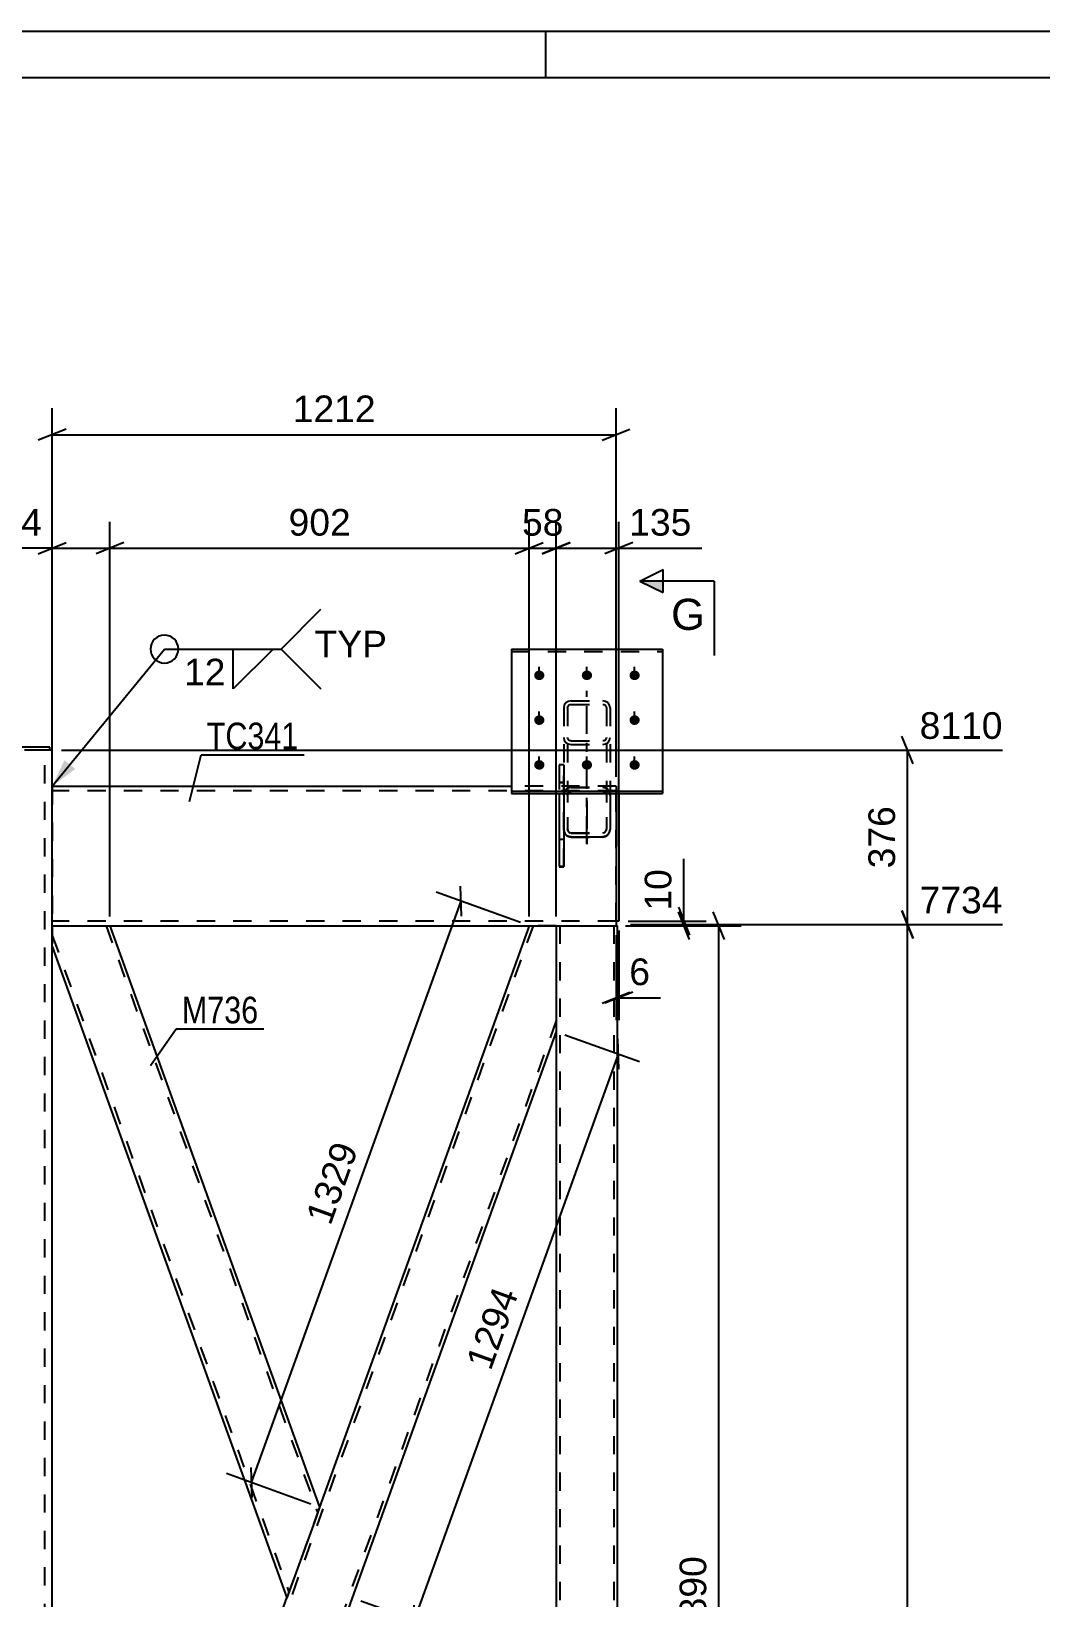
# Model space of a CAD drawing. Header units: millimetres. Extents: x -358 to 483, y -215 to 379.
# Drawn here: x -202.6 to -94, y 210.5 to 379 of the extents above; entities that cross this region are included whole.
import ezdxf

# ---------------------------------------------------------------- set-up
doc = ezdxf.new("R2010")
doc.units = ezdxf.units.MM
doc.linetypes.add('DXK_LINE_DOT2', pattern=[3.9198, 1.9599, -1.9599])
doc.linetypes.add('DXK_LINE_DOT3', pattern=[5.9187, 2.979, -0.9799, 0.9799, -0.9799])
doc.styles.add('Arial', font='ARIAL.TTF', dxfattribs={"height": 0.2})
doc.styles.add('Arial Narrow', font='ARIALN.TTF', dxfattribs={"height": 0.2})

# ---------------------------------------------------------------- blocks, each defined once
blk = doc.blocks.new('Unknown-284934251-1133')
at = {"color": 5, "linetype": 'Continuous'}
for p, q in [((482.75, 378.96), (-358.25, 378.96)), ((-147.25, 373.96), (-147.25, 378.96)), ((477.75, 373.96), (-353.25, 373.96))]:
    blk.add_line(p, q, dxfattribs=at)
blk = doc.blocks.new('Part-284934251-2217 - 2077')
at = {"color": 2, "linetype": 'Continuous'}
for p, q in [((-201.11, 301.69), (-203.32, 301.69)), ((-200.32, 301.69), (-200.57, 301.69)), ((-200.32, 62.9), (-200.32, 301.69))]:
    blk.add_line(p, q, dxfattribs=at)
at = {"color": 7, "linetype": 'DXK_LINE_DOT2'}
for p, q in [((-201.12, 62.9), (-201.12, 301.69)), ((-200.57, 301.69), (-201.11, 301.69))]:
    blk.add_line(p, q, dxfattribs=at)
blk = doc.blocks.new('Part-284934251-2083 - 2077')
at = {"color": 7, "linetype": 'DXK_LINE_DOT2'}
for p, q in [((-145.32, 298.02), (-145.32, 293.19)), ((-145.26, 297.13), (-145.32, 296.8)), ((-144.92, 298.02), (-144.92, 293.19)), ((-144.92, 296.8), (-144.89, 296.97)), ((-144.52, 297.66), (-144.83, 297.59)), ((-144.67, 297.2), (-144.52, 297.23)), ((-144.52, 297.66), (-141.12, 297.66)), ((-141.12, 297.23), (-144.52, 297.23)), ((-140.81, 297.59), (-141.12, 297.66)), ((-141.12, 297.23), (-140.97, 297.2)), ((-140.75, 296.97), (-140.72, 296.8)), ((-140.72, 298.02), (-140.72, 293.19)), ((-140.32, 296.8), (-140.38, 297.13)), ((-140.32, 298.02), (-140.32, 293.19)), ((-145.32, 293.19), (-145.26, 292.86)), ((-144.89, 293.02), (-144.92, 293.19)), ((-140.72, 293.19), (-140.75, 293.02)), ((-140.38, 292.86), (-140.32, 293.19)), ((-144.83, 292.4), (-144.52, 292.33)), ((-144.52, 292.76), (-144.67, 292.79)), ((-144.52, 292.76), (-141.12, 292.76)), ((-144.52, 292.33), (-141.12, 292.33)), ((-140.97, 292.79), (-141.12, 292.76)), ((-141.12, 292.33), (-140.81, 292.4))]:
    blk.add_line(p, q, dxfattribs=at)
at = {"color": 7, "linetype": 'DXK_LINE_DOT3'}
blk.add_line((-142.82, 296.21), (-142.82, 291.57), dxfattribs=at)
at = {"color": 7, "linetype": 'DXK_LINE_DOT2'}
for centre, radius, start, end in [((-144.49, 296.84), 0.827, 114.32, 159.2418), ((-144.5, 296.82), 0.414, 114.32, 159.2418), ((-141.14, 296.82), 0.414, 20.7582, 65.68), ((-141.15, 296.84), 0.827, 20.7582, 65.68), ((-144.49, 293.15), 0.827, 200.7582, 245.68), ((-144.5, 293.17), 0.414, 200.7582, 245.68), ((-141.14, 293.17), 0.414, 294.32, 339.2418), ((-141.15, 293.15), 0.827, 294.32, 339.2418)]:
    blk.add_arc(centre, radius, start, end, dxfattribs=at)
blk = doc.blocks.new('Part-284934251-2213 - 2077')
at = {"color": 7, "linetype": 'DXK_LINE_DOT2'}
for p, q in [((-139.69, 283.3), (-139.69, 297.3)), ((-139.69, 297.3), (-139.39, 297.3)), ((-139.39, 297.3), (-139.39, 297))]:
    blk.add_line(p, q, dxfattribs=at)
at = {"color": 2, "linetype": 'Continuous'}
for p, q in [((-139.39, 297), (-139.39, 283.3)), ((-139.39, 283.3), (-139.69, 283.3))]:
    blk.add_line(p, q, dxfattribs=at)
blk = doc.blocks.new('Part-284934251-2124 - 2077')
at = {"color": 7, "linetype": 'DXK_LINE_DOT2'}
for p, q in [((-200.27, 282.8), (-200.32, 282.8)), ((-200.32, 282.8), (-194.11, 282.8)), ((-200.32, 282.8), (-200.32, 280.57)), ((-200.32, 281.75), (-174.86, 211.14)), ((-194.53, 282.8), (-171.78, 219.69)), ((-171.6, 220.19), (-171.99, 219.1)), ((-174.86, 211.14), (-174.85, 211.18))]:
    blk.add_line(p, q, dxfattribs=at)
at = {"color": 2, "linetype": 'Continuous'}
for p, q in [((-194.11, 282.8), (-171.57, 220.28)), ((-200.32, 280.57), (-175.08, 210.55)), ((-171.99, 219.1), (-175.08, 210.55)), ((-171.57, 220.28), (-171.99, 219.1))]:
    blk.add_line(p, q, dxfattribs=at)
blk = doc.blocks.new('Part-284934251-2156 - 2077')
at = {"color": 7, "linetype": 'DXK_LINE_DOT2'}
for p, q in [((-148.61, 282.8), (-200.32, 139.35)), ((-146.12, 282.8), (-149.03, 282.8)), ((-146.12, 272.59), (-194.53, 138.3)), ((-171.57, 220.28), (-175.08, 210.55)), ((-168.06, 210.55), (-171.57, 200.82)), ((-200.32, 138.3), (-200.32, 140.53)), ((-200.27, 138.3), (-200.32, 138.3)), ((-200.32, 138.3), (-194.11, 138.3))]:
    blk.add_line(p, q, dxfattribs=at)
at = {"color": 2, "linetype": 'Continuous'}
for p, q in [((-149.03, 282.8), (-171.57, 220.28)), ((-146.12, 282.8), (-146.12, 271.41)), ((-146.12, 271.41), (-168.06, 210.55)), ((-200.32, 140.53), (-175.08, 210.55)), ((-171.57, 200.82), (-194.11, 138.3))]:
    blk.add_line(p, q, dxfattribs=at)
blk = doc.blocks.new('Part-284934251-2171 - 2077')
at = {"color": 7, "linetype": 'DXK_LINE_DOT2'}
for p, q in [((-146.12, 282.8), (-146.12, 271.41)), ((-146.12, 282.8), (-139.52, 282.8)), ((-145.72, 282.8), (-145.72, 138.3)), ((-139.92, 282.8), (-139.92, 138.3)), ((-146.12, 149.68), (-146.12, 138.3)), ((-139.52, 141.94), (-139.52, 138.3)), ((-139.52, 138.3), (-146.12, 138.3))]:
    blk.add_line(p, q, dxfattribs=at)
at = {"color": 2, "linetype": 'Continuous'}
for p, q in [((-139.52, 282.8), (-139.69, 282.8)), ((-139.52, 141.94), (-139.52, 282.8)), ((-146.12, 271.41), (-146.12, 149.68))]:
    blk.add_line(p, q, dxfattribs=at)
blk = doc.blocks.new('Part-284934251-2238 - 2077')
at = {"color": 2, "linetype": 'Continuous'}
for p, q in [((-200.32, 297.8), (-150.94, 297.8)), ((-139.69, 297), (-139.69, 282.8)), ((-200.32, 282.8), (-139.69, 282.8))]:
    blk.add_line(p, q, dxfattribs=at)
at = {"color": 7, "linetype": 'DXK_LINE_DOT2'}
for p, q in [((-200.32, 297.8), (-200.32, 282.8)), ((-139.69, 297.3), (-200.32, 297.3)), ((-139.69, 297.8), (-150.94, 297.8)), ((-139.69, 297.8), (-139.69, 297)), ((-139.69, 283.3), (-200.32, 283.3)), ((-139.69, 283.3), (-139.69, 283.34))]:
    blk.add_line(p, q, dxfattribs=at)
blk = doc.blocks.new('Part-284934251-2174 - 2077')
at = {"color": 7, "linetype": 'DXK_LINE_DOT2'}
for p, q in [((-145.26, 306.52), (-145.32, 306.23)), ((-145.09, 306.76), (-145.26, 306.52)), ((-144.83, 306.92), (-145.09, 306.76)), ((-144.52, 306.98), (-144.83, 306.92)), ((-144.8, 306.49), (-144.67, 306.58)), ((-144.67, 306.58), (-144.52, 306.6)), ((-144.52, 306.98), (-141.12, 306.98)), ((-144.52, 306.6), (-141.12, 306.6)), ((-140.81, 306.92), (-141.12, 306.98)), ((-141.12, 306.6), (-140.97, 306.58)), ((-140.97, 306.58), (-140.84, 306.49)), ((-140.55, 306.76), (-140.81, 306.92)), ((-140.38, 306.52), (-140.55, 306.76)), ((-140.32, 306.23), (-140.38, 306.52)), ((-145.32, 306.23), (-145.32, 297)), ((-144.92, 306.23), (-144.89, 306.37)), ((-144.92, 306.23), (-144.92, 293.21)), ((-144.89, 306.37), (-144.8, 306.49)), ((-140.84, 306.49), (-140.75, 306.37)), ((-140.75, 306.37), (-140.72, 306.23)), ((-140.72, 306.23), (-140.72, 293.21)), ((-140.32, 306.23), (-140.32, 297)), ((-145.32, 303.03), (-145.26, 302.75)), ((-145.26, 302.75), (-145.09, 302.5)), ((-145.09, 302.5), (-144.83, 302.34)), ((-144.89, 302.89), (-144.92, 303.03)), ((-144.8, 302.77), (-144.89, 302.89)), ((-144.83, 302.34), (-144.52, 302.28)), ((-144.67, 302.69), (-144.8, 302.77)), ((-144.52, 302.66), (-144.67, 302.69)), ((-144.52, 302.66), (-141.12, 302.66)), ((-144.52, 302.28), (-141.12, 302.28)), ((-140.97, 302.69), (-141.12, 302.66)), ((-141.12, 302.28), (-140.81, 302.34)), ((-140.84, 302.77), (-140.97, 302.69)), ((-140.75, 302.89), (-140.84, 302.77)), ((-140.81, 302.34), (-140.55, 302.5)), ((-140.72, 303.03), (-140.75, 302.89)), ((-140.55, 302.5), (-140.38, 302.75)), ((-140.38, 302.75), (-140.32, 303.03)), ((-145.32, 296.83), (-145.26, 297.16)), ((-144.89, 297), (-144.92, 296.83)), ((-144.83, 297.62), (-144.52, 297.68)), ((-144.52, 297.26), (-144.67, 297.23)), ((-144.52, 297.68), (-141.12, 297.68)), ((-144.52, 297.26), (-141.12, 297.26)), ((-141.12, 297.68), (-140.81, 297.62)), ((-140.97, 297.23), (-141.12, 297.26)), ((-140.72, 296.83), (-140.75, 297)), ((-140.38, 297.16), (-140.32, 296.83)), ((-145.32, 295.69), (-145.32, 293.21)), ((-144.92, 293.21), (-144.89, 293.05)), ((-140.75, 293.05), (-140.72, 293.21)), ((-144.67, 292.82), (-144.52, 292.79)), ((-144.52, 292.79), (-141.12, 292.79)), ((-141.12, 292.79), (-140.97, 292.82))]:
    blk.add_line(p, q, dxfattribs=at)
at = {"color": 7, "linetype": 'DXK_LINE_DOT3'}
blk.add_line((-142.82, 291.6), (-142.82, 308.05), dxfattribs=at)
at = {"color": 2, "linetype": 'Continuous'}
for p, q in [((-145.32, 297), (-145.32, 295.69)), ((-140.32, 297), (-140.32, 293.21)), ((-145.26, 292.89), (-145.32, 293.21)), ((-140.32, 293.21), (-140.38, 292.89)), ((-144.52, 292.36), (-144.83, 292.43)), ((-144.52, 292.36), (-141.12, 292.36)), ((-140.81, 292.43), (-141.12, 292.36))]:
    blk.add_line(p, q, dxfattribs=at)
at = {"color": 7, "linetype": 'DXK_LINE_DOT2'}
for centre, radius, start, end in [((-144.49, 296.87), 0.827, 114.32, 159.2417), ((-144.5, 296.85), 0.414, 114.32, 159.2417), ((-141.14, 296.85), 0.414, 20.7583, 65.68), ((-141.15, 296.87), 0.827, 20.7583, 65.68), ((-144.5, 293.2), 0.414, 200.7583, 245.68), ((-141.14, 293.2), 0.414, 294.32, 339.2417)]:
    blk.add_arc(centre, radius, start, end, dxfattribs=at)
at = {"color": 2, "linetype": 'Continuous'}
for centre, start, end in [((-144.49, 293.18), 200.7583, 245.68), ((-141.15, 293.18), 294.32, 339.2417)]:
    blk.add_arc(centre, 0.827, start, end, dxfattribs=at)
blk = doc.blocks.new('Bolt-284934251-2180 - 2077')
at = {"linetype": 'Continuous'}
for points in [[(-147.94, 309.2), (-148.06, 309.22), (-148.17, 309.25), (-148.27, 309.3), (-148.35, 309.37), (-148.42, 309.46), (-148.47, 309.56), (-148.49, 309.67), (-148.49, 309.77), (-148.47, 309.88), (-148.42, 309.98), (-148.35, 310.07), (-148.27, 310.14), (-148.17, 310.19), (-148.06, 310.23), (-147.94, 310.24), (-147.83, 310.23), (-147.72, 310.19), (-147.62, 310.14), (-147.54, 310.07), (-147.47, 309.98), (-147.42, 309.88), (-147.4, 309.77), (-147.4, 309.67), (-147.42, 309.56), (-147.47, 309.46), (-147.54, 309.37), (-147.62, 309.3), (-147.72, 309.25), (-147.83, 309.22)], [(-142.82, 309.2), (-142.93, 309.22), (-143.04, 309.25), (-143.14, 309.3), (-143.23, 309.37), (-143.3, 309.46), (-143.34, 309.56), (-143.37, 309.67), (-143.37, 309.77), (-143.34, 309.88), (-143.3, 309.98), (-143.23, 310.07), (-143.14, 310.14), (-143.04, 310.19), (-142.93, 310.23), (-142.82, 310.24), (-142.71, 310.23), (-142.6, 310.19), (-142.5, 310.14), (-142.41, 310.07), (-142.34, 309.98), (-142.3, 309.88), (-142.27, 309.77), (-142.27, 309.67), (-142.3, 309.56), (-142.34, 309.46), (-142.41, 309.37), (-142.5, 309.3), (-142.6, 309.25), (-142.71, 309.22)], [(-137.69, 309.2), (-137.81, 309.22), (-137.92, 309.25), (-138.02, 309.3), (-138.1, 309.37), (-138.17, 309.46), (-138.22, 309.56), (-138.24, 309.67), (-138.24, 309.77), (-138.22, 309.88), (-138.17, 309.98), (-138.1, 310.07), (-138.02, 310.14), (-137.92, 310.19), (-137.81, 310.23), (-137.69, 310.24), (-137.58, 310.23), (-137.47, 310.19), (-137.37, 310.14), (-137.29, 310.07), (-137.22, 309.98), (-137.17, 309.88), (-137.15, 309.77), (-137.15, 309.67), (-137.17, 309.56), (-137.22, 309.46), (-137.29, 309.37), (-137.37, 309.3), (-137.47, 309.25), (-137.58, 309.22)], [(-147.94, 304.39), (-148.06, 304.4), (-148.17, 304.43), (-148.27, 304.49), (-148.35, 304.56), (-148.42, 304.65), (-148.47, 304.75), (-148.49, 304.85), (-148.49, 304.96), (-148.47, 305.06), (-148.42, 305.16), (-148.35, 305.25), (-148.27, 305.32), (-148.17, 305.38), (-148.06, 305.41), (-147.94, 305.42), (-147.83, 305.41), (-147.72, 305.38), (-147.62, 305.32), (-147.54, 305.25), (-147.47, 305.16), (-147.42, 305.06), (-147.4, 304.96), (-147.4, 304.85), (-147.42, 304.75), (-147.47, 304.65), (-147.54, 304.56), (-147.62, 304.49), (-147.72, 304.43), (-147.83, 304.4)], [(-137.69, 304.39), (-137.81, 304.4), (-137.92, 304.43), (-138.02, 304.49), (-138.1, 304.56), (-138.17, 304.65), (-138.22, 304.75), (-138.24, 304.85), (-138.24, 304.96), (-138.22, 305.06), (-138.17, 305.16), (-138.1, 305.25), (-138.02, 305.32), (-137.92, 305.38), (-137.81, 305.41), (-137.69, 305.42), (-137.58, 305.41), (-137.47, 305.38), (-137.37, 305.32), (-137.29, 305.25), (-137.22, 305.16), (-137.17, 305.06), (-137.15, 304.96), (-137.15, 304.85), (-137.17, 304.75), (-137.22, 304.65), (-137.29, 304.56), (-137.37, 304.49), (-137.47, 304.43), (-137.58, 304.4)], [(-147.94, 299.57), (-148.06, 299.58), (-148.17, 299.62), (-148.27, 299.67), (-148.35, 299.74), (-148.42, 299.83), (-148.47, 299.93), (-148.49, 300.03), (-148.49, 300.14), (-148.47, 300.25), (-148.42, 300.35), (-148.35, 300.43), (-148.27, 300.51), (-148.17, 300.56), (-148.06, 300.59), (-147.94, 300.61), (-147.83, 300.59), (-147.72, 300.56), (-147.62, 300.51), (-147.54, 300.43), (-147.47, 300.35), (-147.42, 300.25), (-147.4, 300.14), (-147.4, 300.03), (-147.42, 299.93), (-147.47, 299.83), (-147.54, 299.74), (-147.62, 299.67), (-147.72, 299.62), (-147.83, 299.58)], [(-142.82, 299.57), (-142.93, 299.58), (-143.04, 299.62), (-143.14, 299.67), (-143.23, 299.74), (-143.3, 299.83), (-143.34, 299.93), (-143.37, 300.03), (-143.37, 300.14), (-143.34, 300.25), (-143.3, 300.35), (-143.23, 300.43), (-143.14, 300.51), (-143.04, 300.56), (-142.93, 300.59), (-142.82, 300.61), (-142.71, 300.59), (-142.6, 300.56), (-142.5, 300.51), (-142.41, 300.43), (-142.34, 300.35), (-142.3, 300.25), (-142.27, 300.14), (-142.27, 300.03), (-142.3, 299.93), (-142.34, 299.83), (-142.41, 299.74), (-142.5, 299.67), (-142.6, 299.62), (-142.71, 299.58)], [(-137.69, 299.57), (-137.81, 299.58), (-137.92, 299.62), (-138.02, 299.67), (-138.1, 299.74), (-138.17, 299.83), (-138.22, 299.93), (-138.24, 300.03), (-138.24, 300.14), (-138.22, 300.25), (-138.17, 300.35), (-138.1, 300.43), (-138.02, 300.51), (-137.92, 300.56), (-137.81, 300.59), (-137.69, 300.61), (-137.58, 300.59), (-137.47, 300.56), (-137.37, 300.51), (-137.29, 300.43), (-137.22, 300.35), (-137.17, 300.25), (-137.15, 300.14), (-137.15, 300.03), (-137.17, 299.93), (-137.22, 299.83), (-137.29, 299.74), (-137.37, 299.67), (-137.47, 299.62), (-137.58, 299.58)]]:
    blk.add_hatch(color=1, dxfattribs=at).paths.add_polyline_path(points)
at = {"color": 1, "linetype": 'Continuous'}
for p, q in [((-147.94, 309.22), (-147.94, 310.64)), ((-142.82, 309.22), (-142.82, 310.64)), ((-137.69, 309.22), (-137.69, 310.64)), ((-147.94, 304.41), (-147.94, 305.83)), ((-137.69, 304.41), (-137.69, 305.83)), ((-147.94, 299.59), (-147.94, 301.01)), ((-142.82, 299.59), (-142.82, 301.01)), ((-137.69, 299.59), (-137.69, 301.01))]:
    blk.add_line(p, q, dxfattribs=at)
blk = doc.blocks.new('Part-284934251-2276 - 2077')
at = {"color": 2, "linetype": 'Continuous'}
for p, q in [((-225.07, 301.99), (-225.07, 301.69)), ((-225.07, 301.99), (-222.32, 301.99)), ((-225.07, 301.69), (-224.52, 301.69)), ((-200.57, 301.99), (-203.32, 301.99)), ((-200.57, 301.69), (-201.11, 301.69)), ((-200.57, 301.69), (-200.57, 301.99))]:
    blk.add_line(p, q, dxfattribs=at)
at = {"color": 7, "linetype": 'DXK_LINE_DOT2'}
for p, q in [((-201.11, 301.69), (-224.52, 301.69)), ((-222.32, 301.99), (-209.13, 301.99)), ((-203.32, 301.99), (-209.13, 301.99))]:
    blk.add_line(p, q, dxfattribs=at)
blk = doc.blocks.new('Part-284934251-2292 - 2077')
at = {"color": 7, "linetype": 'DXK_LINE_DOT2'}
for p, q in [((-145.82, 299.4), (-145.82, 289.14)), ((-145.82, 298.19), (-145.32, 298.19)), ((-145.32, 289.14), (-145.32, 299.4)), ((-145.82, 289.14), (-145.32, 289.14))]:
    blk.add_line(p, q, dxfattribs=at)
blk = doc.blocks.new('Part-284934251-2313 - 2077')
at = {"color": 7, "linetype": 'DXK_LINE_DOT2'}
for p, q in [((-145.32, 300.1), (-145.82, 300.1)), ((-145.82, 300.1), (-145.82, 297)), ((-145.32, 300.1), (-145.32, 295.69)), ((-145.82, 298.22), (-145.32, 298.22))]:
    blk.add_line(p, q, dxfattribs=at)
at = {"color": 2, "linetype": 'Continuous'}
for p, q in [((-145.82, 297), (-145.82, 289.17)), ((-145.32, 295.69), (-145.32, 289.17)), ((-145.82, 292.11), (-145.32, 292.11)), ((-145.32, 289.17), (-145.82, 289.17))]:
    blk.add_line(p, q, dxfattribs=at)
blk = doc.blocks.new('Part-284934251-2347 - 2077')
at = {"color": 2, "linetype": 'Continuous'}
for p, q in [((-150.94, 312.54), (-134.69, 312.54)), ((-150.94, 312.54), (-150.94, 297)), ((-134.69, 312.54), (-134.69, 297)), ((-150.94, 297.27), (-134.69, 297.27)), ((-150.94, 297), (-134.69, 297))]:
    blk.add_line(p, q, dxfattribs=at)
at = {"color": 7, "linetype": 'DXK_LINE_DOT2'}
blk.add_line((-150.94, 312.27), (-134.69, 312.27), dxfattribs=at)
blk = doc.blocks.new('StraightDimension-284934251-8990 - 2077')
at = {"color": 7, "linetype": 'Continuous'}
for p, q in [((-149.03, 283.8), (-149.03, 326.24)), ((-146.12, 283.8), (-146.12, 326.24)), ((-150.53, 322.79), (-147.53, 323.99)), ((-149.03, 323.39), (-146.12, 323.39)), ((-144.62, 323.99), (-147.62, 322.79))]:
    blk.add_line(p, q, dxfattribs=at)
at = {"color": 0}
blk.add_wipeout([(-144.75, 324.14), (-144.75, 328.34), (-150.4, 328.34), (-150.4, 324.14)], dxfattribs=at)
at = {"color": 3, "style": 'Arial'}
blk.add_text('58', height=2.865, dxfattribs=at).set_placement((-149.8, 324.74))
blk = doc.blocks.new('StraightDimension-284934251-2414 - 2077')
at = {"color": 7, "linetype": 'Continuous'}
for p, q in [((-132.99, 284.8), (-131.79, 281.8)), ((-138.39, 283.3), (-129.99, 283.3)), ((-131.79, 281.3), (-132.99, 284.3)), ((-132.39, 282.8), (-132.39, 283.3)), ((-138.69, 282.8), (-129.99, 282.8))]:
    blk.add_line(p, q, dxfattribs=at)
at = {"color": 0}
blk.add_wipeout([(-133.14, 289.47), (-137.34, 289.47), (-137.34, 283.82), (-133.14, 283.82)], dxfattribs=at)
at = {"color": 7, "linetype": 'Continuous'}
blk.add_line((-132.39, 283.3), (-132.39, 290), dxfattribs=at)
blk.add_line((-132.39, 283.3), (-132.39, 290), dxfattribs=at)
at = {"color": 3, "style": 'Arial'}
blk.add_text('10', height=2.865, rotation=90.0002, dxfattribs=at).set_placement((-133.74, 284.42))
blk = doc.blocks.new('StraightDimension-284934251-2392 - 2077')
at = {"color": 7, "linetype": 'Continuous'}
for p, q in [((-128.04, 281.3), (-129.24, 284.3)), ((-138.69, 282.8), (-126.24, 282.8)), ((-128.64, 138.3), (-128.64, 282.8)), ((-129.24, 139.8), (-128.04, 136.8)), ((-138.52, 138.3), (-126.24, 138.3))]:
    blk.add_line(p, q, dxfattribs=at)
at = {"color": 0}
blk.add_wipeout([(-129.39, 215.6), (-133.59, 215.6), (-133.59, 205.5), (-129.39, 205.5)], dxfattribs=at)
at = {"color": 3, "style": 'Arial'}
blk.add_text('2890', height=2.865, rotation=90.0002, dxfattribs=at).set_placement((-129.99, 206.1))
blk = doc.blocks.new('StraightDimension-284934251-2403 - 2077')
at = {"color": 7, "linetype": 'Continuous'}
for p, q in [((-200.32, 302.69), (-200.32, 338.44)), ((-139.69, 298.8), (-139.69, 338.44)), ((-198.82, 336.19), (-201.82, 334.99)), ((-200.32, 335.59), (-139.69, 335.59)), ((-141.19, 334.99), (-138.19, 336.19))]:
    blk.add_line(p, q, dxfattribs=at)
at = {"color": 0}
blk.add_wipeout([(-164.96, 336.34), (-164.96, 340.54), (-175.05, 340.54), (-175.05, 336.34)], dxfattribs=at)
at = {"color": 3, "style": 'Arial'}
blk.add_text('1212', height=2.865, dxfattribs=at).set_placement((-174.45, 336.94))
blk = doc.blocks.new('StraightDimension-284934251-2425 - 2077')
at = {"color": 7, "linetype": 'Continuous'}
for p, q in [((-139.69, 281.8), (-139.69, 272.66)), ((-139.39, 282.3), (-139.39, 272.66)), ((-141.19, 274.46), (-138.19, 275.66)), ((-137.89, 275.66), (-140.89, 274.46)), ((-139.69, 275.06), (-139.39, 275.06))]:
    blk.add_line(p, q, dxfattribs=at)
at = {"color": 0}
blk.add_wipeout([(-135.45, 275.81), (-135.45, 280.01), (-138.87, 280.01), (-138.87, 275.81)], dxfattribs=at)
at = {"color": 7, "linetype": 'Continuous'}
blk.add_line((-139.39, 275.06), (-134.92, 275.06), dxfattribs=at)
blk.add_line((-139.39, 275.06), (-134.92, 275.06), dxfattribs=at)
at = {"color": 3, "style": 'Arial'}
blk.add_text('6', height=2.87, dxfattribs=at).set_placement((-138.27, 276.41))
blk = doc.blocks.new('StraightDimension-284934251-2625 - 2077')
at = {"color": 7, "linetype": 'Continuous'}
for p, q in [((-145.18, 271.08), (-137.18, 268.19)), ((-139.38, 267.39), (-139.49, 270.62)), ((-161.38, 208.14), (-139.44, 269)), ((-167.12, 210.21), (-159.12, 207.33)), ((-161.43, 209.75), (-161.32, 206.53))]:
    blk.add_line(p, q, dxfattribs=at)
at = {"color": 0}
blk.add_wipeout([(-149.4, 243.57), (-153.35, 245), (-156.77, 235.5), (-152.82, 234.08)], dxfattribs=at)
at = {"color": 3, "style": 'Arial'}
blk.add_text('1294', height=2.865, rotation=70.1759, dxfattribs=at).set_placement((-153.18, 234.85))
blk = doc.blocks.new('StraightDimension-284934251-2699 - 2077')
at = {"color": 7, "linetype": 'Continuous'}
for p, q in [((-149.97, 283.14), (-159.04, 286.41)), ((-156.31, 283.83), (-156.42, 287.06)), ((-178.9, 222.92), (-156.36, 285.44)), ((-178.96, 224.54), (-178.85, 221.31)), ((-172.51, 220.62), (-181.58, 223.89))]:
    blk.add_line(p, q, dxfattribs=at)
at = {"color": 0}
blk.add_wipeout([(-166.63, 259.19), (-170.58, 260.61), (-174, 251.11), (-170.05, 249.69)], dxfattribs=at)
at = {"color": 3, "style": 'Arial'}
blk.add_text('1329', height=2.865, rotation=70.1759, dxfattribs=at).set_placement((-170.41, 250.46))
blk = doc.blocks.new('StraightDimension-284934251-8989 - 2077')
at = {"color": 7, "linetype": 'Continuous'}
for p, q in [((-146.12, 283.8), (-146.12, 326.24)), ((-139.39, 291.3), (-139.39, 326.24)), ((-147.62, 322.79), (-144.62, 323.99)), ((-146.12, 323.39), (-139.39, 323.39)), ((-137.89, 323.99), (-140.89, 322.79))]:
    blk.add_line(p, q, dxfattribs=at)
at = {"color": 0}
blk.add_wipeout([(-131, 324.14), (-131, 328.34), (-138.87, 328.34), (-138.87, 324.14)], dxfattribs=at)
at = {"color": 7, "linetype": 'Continuous'}
blk.add_line((-139.39, 323.39), (-130.47, 323.39), dxfattribs=at)
blk.add_line((-139.39, 323.39), (-130.47, 323.39), dxfattribs=at)
at = {"color": 3, "style": 'Arial'}
blk.add_text('135', height=2.865, dxfattribs=at).set_placement((-138.27, 324.74))
blk = doc.blocks.new('StraightDimension-284934251-8991 - 2077')
at = {"color": 7, "linetype": 'Continuous'}
for p, q in [((-194.11, 283.8), (-194.11, 326.24)), ((-149.03, 283.8), (-149.03, 326.24)), ((-192.61, 323.99), (-195.61, 322.79)), ((-194.11, 323.39), (-149.03, 323.39)), ((-150.53, 322.79), (-147.53, 323.99))]:
    blk.add_line(p, q, dxfattribs=at)
at = {"color": 0}
blk.add_wipeout([(-167.63, 324.14), (-167.63, 328.34), (-175.5, 328.34), (-175.5, 324.14)], dxfattribs=at)
at = {"color": 3, "style": 'Arial'}
blk.add_text('902', height=2.865, dxfattribs=at).set_placement((-174.9, 324.74))
blk = doc.blocks.new('StraightDimension-284934251-8992 - 2077')
at = {"color": 7, "linetype": 'Continuous'}
for p, q in [((-200.32, 301.03), (-200.32, 326.24)), ((-194.11, 283.8), (-194.11, 326.24)), ((-201.82, 322.79), (-198.82, 323.99)), ((-200.32, 323.39), (-194.11, 323.39)), ((-192.61, 323.99), (-195.61, 322.79))]:
    blk.add_line(p, q, dxfattribs=at)
at = {"color": 0}
blk.add_wipeout([(-200.84, 324.14), (-200.84, 328.34), (-208.71, 328.34), (-208.71, 324.14)], dxfattribs=at)
at = {"color": 7, "linetype": 'Continuous'}
blk.add_line((-200.32, 323.39), (-209.24, 323.39), dxfattribs=at)
blk.add_line((-200.32, 323.39), (-209.24, 323.39), dxfattribs=at)
at = {"color": 3, "style": 'Arial'}
blk.add_text('124', height=2.865, dxfattribs=at).set_placement((-208.11, 324.74))
blk = doc.blocks.new('StraightDimension-284934251-16400 - 2077')
at = {"color": 7, "linetype": 'Continuous'}
for p, q in [((-107.74, 300.19), (-108.94, 303.19)), ((-199.32, 301.69), (-98.14, 301.69)), ((-108.34, 282.92), (-108.34, 301.69)), ((-108.94, 284.42), (-107.74, 281.42)), ((-138.14, 282.92), (-98.14, 282.92))]:
    blk.add_line(p, q, dxfattribs=at)
at = {"color": 0, "linetype": 'Continuous'}
blk.add_wipeout([(-97.54, 302.29), (-97.54, 306.49), (-107.64, 306.49), (-107.64, 302.29)], dxfattribs=at)
at = {"color": 0}
blk.add_wipeout([(-109.09, 296.24), (-113.29, 296.24), (-113.29, 288.37), (-109.09, 288.37)], dxfattribs=at)
at = {"color": 3, "linetype": 'Continuous', "style": 'Arial'}
blk.add_text('8110', height=2.865, dxfattribs=at).set_placement((-107.04, 302.89))
at = {"color": 3, "style": 'Arial'}
blk.add_text('376', height=2.865, rotation=90.0002, dxfattribs=at).set_placement((-109.69, 288.97))
blk = doc.blocks.new('StraightDimension-284934251-16401 - 2077')
at = {"color": 7, "linetype": 'Continuous'}
for p, q in [((-107.74, 281.42), (-108.94, 284.42)), ((-138.14, 282.92), (-98.14, 282.92)), ((-108.34, 123.3), (-108.34, 282.92)), ((-108.94, 124.8), (-107.74, 121.8)), ((-138.7, 123.3), (-98.14, 123.3))]:
    blk.add_line(p, q, dxfattribs=at)
at = {"color": 0, "linetype": 'Continuous'}
blk.add_wipeout([(-97.54, 283.52), (-97.54, 287.72), (-107.64, 287.72), (-107.64, 283.52)], dxfattribs=at)
at = {"color": 0}
blk.add_wipeout([(-109.09, 208.16), (-113.29, 208.16), (-113.29, 198.06), (-109.09, 198.06)], dxfattribs=at)
at = {"color": 3, "linetype": 'Continuous', "style": 'Arial'}
blk.add_text('7734', height=2.865, dxfattribs=at).set_placement((-107.04, 284.12))
at = {"color": 3, "style": 'Arial'}
blk.add_text('3192', height=2.865, rotation=90.0002, dxfattribs=at).set_placement((-109.69, 198.66))
blk = doc.blocks.new('Mark-284934251-2120 - 2077')
at = {"color": 0}
blk.add_wipeout([(-178.16, 272.3), (-178.16, 275.3), (-186.38, 275.3), (-186.38, 272.3)], dxfattribs=at)
blk.add_wipeout([(-178.16, 272.3), (-178.16, 275.3), (-186.38, 275.3), (-186.38, 272.3)], dxfattribs=at)
at = {"color": 30, "linetype": 'Continuous'}
for p, q in [((-189.75, 267.77), (-186.98, 271.7)), ((-186.98, 271.7), (-177.56, 271.7))]:
    blk.add_line(p, q, dxfattribs=at)
at = {"color": 3, "style": 'Arial Narrow'}
blk.add_text('M736', height=2.863, dxfattribs=at).set_placement((-186.38, 272.3))
blk = doc.blocks.new('Mark-284934251-2234 - 2077')
at = {"color": 0}
blk.add_wipeout([(-173.84, 301.77), (-173.84, 304.77), (-183.7, 304.77), (-183.7, 301.77)], dxfattribs=at)
blk.add_wipeout([(-173.84, 301.77), (-173.84, 304.77), (-183.7, 304.77), (-183.7, 301.77)], dxfattribs=at)
at = {"color": 30, "linetype": 'Continuous'}
for p, q in [((-185.55, 296.17), (-184.3, 301.17)), ((-184.3, 301.17), (-173.24, 301.17))]:
    blk.add_line(p, q, dxfattribs=at)
at = {"color": 3, "style": 'Arial Narrow'}
blk.add_text('TC341', height=2.863, dxfattribs=at).set_placement((-183.7, 301.77))
blk = doc.blocks.new('WeldMark-284934251-2742 - 2077')
at = {"linetype": 'Continuous'}
blk.add_hatch(color=30, dxfattribs=at).paths.add_polyline_path([(-197.84, 299.65), (-200.32, 297.8), (-199, 300.6)])
at = {"color": 3, "linetype": 'Continuous'}
for q in [(-171.42, 316.82), (-171.42, 308.25)]:
    blk.add_line((-175.71, 312.54), q, dxfattribs=at)
at = {"color": 30, "linetype": 'Continuous'}
blk.add_line((-200.32, 297.8), (-188.25, 312.54), dxfattribs=at)
at = {"color": 3, "linetype": 'Continuous'}
blk.add_arc((-188.25, 312.54), 1.5, 90, 270, dxfattribs=at)
at = {"color": 0}
blk.add_wipeout([(-181.51, 308.44), (-181.51, 311.84), (-186.35, 311.84), (-186.35, 308.44)], dxfattribs=at)
at = {"color": 30, "linetype": 'Continuous'}
blk.add_line((-188.25, 312.54), (-175.71, 312.54), dxfattribs=at)
at = {"color": 3, "linetype": 'Continuous'}
for p, q in [((-180.85, 312.54), (-176.56, 312.54)), ((-176.56, 312.54), (-180.85, 308.25)), ((-180.85, 308.25), (-180.85, 312.54))]:
    blk.add_line(p, q, dxfattribs=at)
blk.add_arc((-188.25, 312.54), 1.5, 270, 90, dxfattribs=at)
at = {"color": 3, "style": 'Arial'}
blk.add_text('12', height=2.865, dxfattribs=at).set_placement((-186.15, 308.64))
at = {"color": 0, "linetype": 'Continuous'}
blk.add_wipeout([(-164.33, 311.64), (-164.33, 314.64), (-172.11, 314.64), (-172.11, 311.64)], dxfattribs=at)
blk.add_wipeout([(-164.33, 311.64), (-164.33, 314.64), (-172.11, 314.64), (-172.11, 311.64)], dxfattribs=at)
at = {"color": 3, "linetype": 'Continuous', "style": 'Arial'}
blk.add_text('TYP', height=2.865, dxfattribs=at).set_placement((-172.11, 311.64))
blk = doc.blocks.new('SectionMark-284934251-2718 - 2077')
at = {"linetype": 'Continuous'}
blk.add_hatch(color=6, dxfattribs=at).paths.add_polyline_path([(-134.64, 319.86), (-134.64, 318.61), (-137.14, 319.86)])
at = {"color": 6, "linetype": 'Continuous'}
for p, q in [((-137.14, 319.86), (-134.64, 321.11)), ((-134.64, 318.61), (-134.64, 321.11)), ((-129.14, 319.86), (-137.14, 319.86)), ((-137.14, 319.86), (-134.64, 318.61)), ((-129.14, 319.86), (-129.14, 311.86))]:
    blk.add_line(p, q, dxfattribs=at)
at = {"color": 0, "linetype": 'Continuous'}
blk.add_wipeout([(-130.14, 314.61), (-130.14, 318.11), (-133.77, 318.11), (-133.77, 314.61)], dxfattribs=at)
at = {"color": 3, "linetype": 'Continuous', "style": 'Arial'}
blk.add_text('G', height=3.34, dxfattribs=at).set_placement((-133.77, 314.61))

msp = doc.modelspace()

# ---------------------------------------------------------------- block references
for name in ['Unknown-284934251-1133', 'Part-284934251-2217 - 2077', 'Part-284934251-2347 - 2077', 'Bolt-284934251-2180 - 2077', 'Part-284934251-2174 - 2077', 'Part-284934251-2276 - 2077', 'Part-284934251-2313 - 2077', 'Part-284934251-2292 - 2077', 'Part-284934251-2238 - 2077', 'Part-284934251-2083 - 2077', 'Part-284934251-2213 - 2077', 'Part-284934251-2124 - 2077', 'Part-284934251-2156 - 2077', 'Part-284934251-2171 - 2077']:
    msp.add_blockref(name, (0, 0))

# ---------------------------------------------------------------- next in the draw order: block references
for name in ['StraightDimension-284934251-8990 - 2077', 'StraightDimension-284934251-2414 - 2077']:
    msp.add_blockref(name, (0, 0))

# ---------------------------------------------------------------- next in the draw order: block references
for name in ['StraightDimension-284934251-2403 - 2077', 'StraightDimension-284934251-2392 - 2077']:
    msp.add_blockref(name, (0, 0))

# ---------------------------------------------------------------- next in the draw order: block references
for name in ['StraightDimension-284934251-8989 - 2077', 'StraightDimension-284934251-2425 - 2077', 'StraightDimension-284934251-2625 - 2077']:
    msp.add_blockref(name, (0, 0))

# ---------------------------------------------------------------- next in the draw order: block references
msp.add_blockref('StraightDimension-284934251-2699 - 2077', (0, 0))

# ---------------------------------------------------------------- next in the draw order: block references
for name in ['StraightDimension-284934251-8991 - 2077', 'Mark-284934251-2120 - 2077']:
    msp.add_blockref(name, (0, 0))

# ---------------------------------------------------------------- next in the draw order: block references
msp.add_blockref('StraightDimension-284934251-8992 - 2077', (0, 0))

# ---------------------------------------------------------------- next in the draw order: block references
msp.add_blockref('StraightDimension-284934251-16400 - 2077', (0, 0))

# ---------------------------------------------------------------- next in the draw order: block references
for name in ['Mark-284934251-2234 - 2077', 'StraightDimension-284934251-16401 - 2077']:
    msp.add_blockref(name, (0, 0))

# ---------------------------------------------------------------- next in the draw order: block references
for name in ['SectionMark-284934251-2718 - 2077', 'WeldMark-284934251-2742 - 2077']:
    msp.add_blockref(name, (0, 0))

doc.saveas('drawing.dxf')
